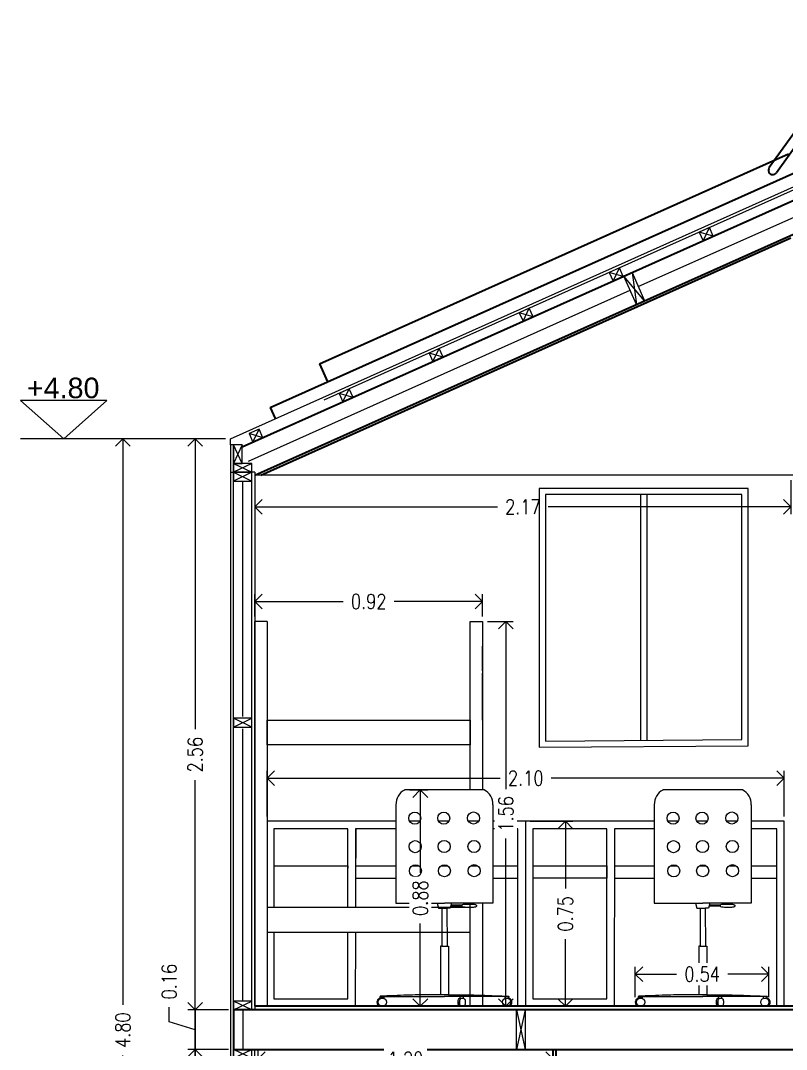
# Model space of a CAD drawing. Header units: inches. Extents: x -102.5 to -49.9, y 36.2 to 69.9.
# Drawn here: x -65.262 to -62.157, y 60.561 to 64.732 of the extents above; entities that cross this region are included whole.
import ezdxf

# ---------------------------------------------------------------- set-up
doc = ezdxf.new("R2010")
doc.units = ezdxf.units.IN
doc.header["$MEASUREMENT"] = 0
doc.layers.get('DEFPOINTS').update_dxf_attribs({"color": 210})
for name, color, linetype, lineweight in [('A-ANNO-DIMS', 3, 'Continuous', 18), ('A-DETL-MBND', 3, 'Continuous', 18), ('A-DETL-MCUT', 4, 'Continuous', 25), ('A-ELEV-IDEN', 3, 'Continuous', 18), ('A-ELEV-MBE1', 7, 'Continuous', 35), ('A-SECT-MCUT', 7, 'Continuous', 35), ('A-WALL-PATT', 8, 'Continuous', 18), ('A-WALL-STUD', 3, 'Continuous', 18), ('arredi', 7, 'Continuous', 20)]:
    doc.layers.add(name, color=color, linetype=linetype, lineweight=lineweight)
doc.styles.add('E-ROMANS', font='romans.shx', dxfattribs={"width": 0.8})
doc.styles.get("Standard").update_dxf_attribs({"font": 'Arial.ttf'})
doc.dimstyles.new('Fabio1', dxfattribs={"dimscale": 0.001, "dimtxt": 60, "dimasz": 60, "dimexe": 30, "dimexo": 20, "dimgap": 30, "dimtad": 0, "dimzin": 0, "dimdsep": 46, "dimtxsty": 'E-ROMANS', "dimblk": 'OPEN90', "dimcen": 90, "dimclrd": 3, "dimclre": 3, "dimclrt": 3, "dimadec": 0, "dimazin": 0, "dimtfac": 1, "dimtmove": 1, "dimatfit": 3, "dimldrblk": 'OPEN90', "dimfxl": 1, "dimtfill": 1, "dimtolj": 1, "dimtzin": 0, "dimlwd": -1, "dimarcsym": 0})

# ---------------------------------------------------------------- blocks, each defined once
blk = doc.blocks.new('_Open90')
at = {"color": 0, "linetype": 'ByBlock', "lineweight": -2}
for p, q in [((0, 0), (-1, 0)), ((-0.5, 0.5), (0, 0)), ((0, 0), (-0.5, -0.5))]:
    blk.add_line(p, q, dxfattribs=at)
blk = doc.blocks.new('*D1425')
at = {"layer": 'A-ANNO-DIMS', "color": 3, "lineweight": -2, "transparency": 16777216}
for p, q in [((-64.3005, 60.5306), (-64.3005, 60.491)), ((-63.1027, 60.5306), (-63.1027, 60.491))]:
    blk.add_line(p, q, dxfattribs=at)
at = {"layer": 'A-ANNO-DIMS', "color": 3, "transparency": 16777216}
for p, q in [((-64.2405, 60.521), (-63.8013, 60.521)), ((-63.1627, 60.521), (-63.6019, 60.521))]:
    blk.add_line(p, q, dxfattribs=at)
at = {"layer": 'DEFPOINTS', "color": 0, "transparency": 16777216}
for p in [(-64.3005, 60.5506), (-63.1027, 60.5506), (-63.1027, 60.521)]:
    blk.add_point(p, dxfattribs=at)
at = {"layer": 'A-ANNO-DIMS', "color": 3, "transparency": 16777216, "xscale": 0.06, "yscale": 0.06, "zscale": 0.06, "rotation": 180}
blk.add_blockref('_Open90', (-64.3005, 60.521), dxfattribs=at)
at = {"layer": 'A-ANNO-DIMS', "color": 3, "transparency": 16777216, "xscale": 0.06, "yscale": 0.06, "zscale": 0.06}
blk.add_blockref('_Open90', (-63.1027, 60.521), dxfattribs=at)
at = {"layer": 'A-ANNO-DIMS', "color": 3, "transparency": 16777216, "insert": (-63.7016, 60.521), "char_height": 0.06, "attachment_point": 5, "style": 'E-ROMANS', "bg_fill": 3, "box_fill_scale": 1.25, "bg_fill_color": 256, "bg_fill_true_color": 13158600, "bg_fill_transparency": 0}
blk.add_mtext('\\A1;1.20', dxfattribs=at)
blk = doc.blocks.new('*D1416')
at = {"layer": 'A-ANNO-DIMS', "color": 3, "lineweight": -2, "transparency": 16777216}
for p, q in [((-64.2625, 61.5056), (-64.2625, 61.6903)), ((-62.1664, 61.5056), (-62.1664, 61.6903))]:
    blk.add_line(p, q, dxfattribs=at)
at = {"layer": 'A-ANNO-DIMS', "color": 3, "transparency": 16777216}
for p, q in [((-64.2025, 61.6603), (-63.3176, 61.6603)), ((-62.2264, 61.6603), (-63.1113, 61.6603))]:
    blk.add_line(p, q, dxfattribs=at)
at = {"layer": 'DEFPOINTS', "color": 0, "transparency": 16777216}
for p in [(-64.2625, 61.6603), (-64.2625, 61.4856), (-62.1664, 61.4856)]:
    blk.add_point(p, dxfattribs=at)
at = {"layer": 'A-ANNO-DIMS', "color": 3, "transparency": 16777216, "xscale": 0.06, "yscale": 0.06, "zscale": 0.06, "rotation": 180}
blk.add_blockref('_Open90', (-64.2625, 61.6603), dxfattribs=at)
at = {"layer": 'A-ANNO-DIMS', "color": 3, "transparency": 16777216, "xscale": 0.06, "yscale": 0.06, "zscale": 0.06}
blk.add_blockref('_Open90', (-62.1664, 61.6603), dxfattribs=at)
at = {"layer": 'A-ANNO-DIMS', "color": 3, "transparency": 16777216, "insert": (-63.2145, 61.6603), "char_height": 0.06, "attachment_point": 5, "style": 'E-ROMANS', "bg_fill": 3, "box_fill_scale": 1.25, "bg_fill_color": 256, "bg_fill_true_color": 13158600, "bg_fill_transparency": 0}
blk.add_mtext('\\A1;2.10', dxfattribs=at)
blk = doc.blocks.new('*D1417')
at = {"layer": 'A-ANNO-DIMS', "color": 3, "lineweight": -2, "transparency": 16777216}
for p, q in [((-63.1959, 61.4856), (-63.0236, 61.4856)), ((-63.1959, 60.7356), (-63.0236, 60.7356))]:
    blk.add_line(p, q, dxfattribs=at)
at = {"layer": 'A-ANNO-DIMS', "color": 3, "transparency": 16777216}
for p, q in [((-63.0536, 61.4256), (-63.0536, 61.2137)), ((-63.0536, 60.7956), (-63.0536, 61.0074))]:
    blk.add_line(p, q, dxfattribs=at)
at = {"layer": 'DEFPOINTS', "color": 0, "transparency": 16777216}
for p in [(-63.2159, 61.4856), (-63.2159, 60.7356), (-63.0536, 60.7356)]:
    blk.add_point(p, dxfattribs=at)
at = {"layer": 'A-ANNO-DIMS', "color": 3, "transparency": 16777216, "xscale": 0.06, "yscale": 0.06, "zscale": 0.06}
for p, rotation in [((-63.0536, 61.4856), 90), ((-63.0536, 60.7356), 270)]:
    blk.add_blockref('_Open90', p, dxfattribs=dict(at, rotation=rotation))
at = {"layer": 'A-ANNO-DIMS', "color": 3, "transparency": 16777216, "insert": (-63.0536, 61.1106), "char_height": 0.06, "attachment_point": 5, "rotation": 90, "style": 'E-ROMANS', "bg_fill": 3, "box_fill_scale": 1.25, "bg_fill_color": 256, "bg_fill_true_color": 13158600, "bg_fill_transparency": 0}
blk.add_mtext('\\A1;0.75', dxfattribs=at)
blk = doc.blocks.new('*D1418')
at = {"layer": 'A-ANNO-DIMS', "color": 3, "lineweight": -2, "transparency": 16777216}
for p, q in [((-63.686, 61.6125), (-63.6118, 61.6125)), ((-63.6218, 60.7356), (-63.6118, 60.7356))]:
    blk.add_line(p, q, dxfattribs=at)
at = {"layer": 'A-ANNO-DIMS', "color": 3, "transparency": 16777216}
for p, q in [((-63.6418, 61.5525), (-63.6418, 61.2771)), ((-63.6418, 60.7956), (-63.6418, 61.0709))]:
    blk.add_line(p, q, dxfattribs=at)
at = {"layer": 'DEFPOINTS', "color": 0, "transparency": 16777216}
for p in [(-63.706, 61.6125), (-63.6418, 60.7356), (-63.6418, 60.7356)]:
    blk.add_point(p, dxfattribs=at)
at = {"layer": 'A-ANNO-DIMS', "color": 3, "transparency": 16777216, "xscale": 0.06, "yscale": 0.06, "zscale": 0.06}
for p, rotation in [((-63.6418, 61.6125), 90), ((-63.6418, 60.7356), 270)]:
    blk.add_blockref('_Open90', p, dxfattribs=dict(at, rotation=rotation))
at = {"layer": 'A-ANNO-DIMS', "color": 3, "transparency": 16777216, "insert": (-63.6418, 61.174), "char_height": 0.06, "attachment_point": 5, "rotation": 90, "style": 'E-ROMANS', "bg_fill": 3, "box_fill_scale": 1.25, "bg_fill_color": 256, "bg_fill_true_color": 13158600, "bg_fill_transparency": 0}
blk.add_mtext('\\A1;0.88', dxfattribs=at)
blk = doc.blocks.new('*D1419')
at = {"layer": 'A-ANNO-DIMS', "color": 3, "lineweight": -2, "transparency": 16777216}
for p, q in [((-62.7702, 60.772), (-62.7702, 60.8958)), ((-62.2282, 60.772), (-62.2282, 60.8958))]:
    blk.add_line(p, q, dxfattribs=at)
at = {"layer": 'A-ANNO-DIMS', "color": 3, "transparency": 16777216}
for p, q in [((-62.7102, 60.8658), (-62.6035, 60.8658)), ((-62.2882, 60.8658), (-62.3949, 60.8658))]:
    blk.add_line(p, q, dxfattribs=at)
at = {"layer": 'DEFPOINTS', "color": 0, "transparency": 16777216}
for p in [(-62.2282, 60.8658), (-62.7702, 60.752), (-62.2282, 60.752)]:
    blk.add_point(p, dxfattribs=at)
at = {"layer": 'A-ANNO-DIMS', "color": 3, "transparency": 16777216, "xscale": 0.06, "yscale": 0.06, "zscale": 0.06, "rotation": 180}
blk.add_blockref('_Open90', (-62.7702, 60.8658), dxfattribs=at)
at = {"layer": 'A-ANNO-DIMS', "color": 3, "transparency": 16777216, "xscale": 0.06, "yscale": 0.06, "zscale": 0.06}
blk.add_blockref('_Open90', (-62.2282, 60.8658), dxfattribs=at)
at = {"layer": 'A-ANNO-DIMS', "color": 3, "transparency": 16777216, "insert": (-62.4992, 60.8658), "char_height": 0.06, "attachment_point": 5, "style": 'E-ROMANS', "bg_fill": 3, "box_fill_scale": 1.25, "bg_fill_color": 256, "bg_fill_true_color": 13158600, "bg_fill_transparency": 0}
blk.add_mtext('\\A1;0.54', dxfattribs=at)
blk = doc.blocks.new('*D1420')
at = {"layer": 'A-ANNO-DIMS', "color": 3, "lineweight": -2, "transparency": 16777216}
for p, q in [((-64.3125, 62.3156), (-64.3125, 62.4067)), ((-63.3895, 62.3156), (-63.3895, 62.4067))]:
    blk.add_line(p, q, dxfattribs=at)
at = {"layer": 'A-ANNO-DIMS', "color": 3, "transparency": 16777216}
for p, q in [((-64.2525, 62.3767), (-63.9541, 62.3767)), ((-63.4495, 62.3767), (-63.7478, 62.3767))]:
    blk.add_line(p, q, dxfattribs=at)
at = {"layer": 'DEFPOINTS', "color": 0, "transparency": 16777216}
for p in [(-63.3895, 62.3767), (-64.3125, 62.2956), (-63.3895, 62.2956)]:
    blk.add_point(p, dxfattribs=at)
at = {"layer": 'A-ANNO-DIMS', "color": 3, "transparency": 16777216, "xscale": 0.06, "yscale": 0.06, "zscale": 0.06, "rotation": 180}
blk.add_blockref('_Open90', (-64.3125, 62.3767), dxfattribs=at)
at = {"layer": 'A-ANNO-DIMS', "color": 3, "transparency": 16777216, "xscale": 0.06, "yscale": 0.06, "zscale": 0.06}
blk.add_blockref('_Open90', (-63.3895, 62.3767), dxfattribs=at)
at = {"layer": 'A-ANNO-DIMS', "color": 3, "transparency": 16777216, "insert": (-63.851, 62.3767), "char_height": 0.06, "attachment_point": 5, "style": 'E-ROMANS', "bg_fill": 3, "box_fill_scale": 1.25, "bg_fill_color": 256, "bg_fill_true_color": 13158600, "bg_fill_transparency": 0}
blk.add_mtext('\\A1;0.92', dxfattribs=at)
blk = doc.blocks.new('*D1406')
at = {"layer": 'A-ANNO-DIMS', "color": 3, "lineweight": -2, "transparency": 16777216}
for p, q in [((-63.3695, 62.2956), (-63.2647, 62.2956)), ((-63.3695, 60.7356), (-63.2647, 60.7356))]:
    blk.add_line(p, q, dxfattribs=at)
at = {"layer": 'A-ANNO-DIMS', "color": 3, "transparency": 16777216}
for p, q in [((-63.2947, 62.2356), (-63.2947, 61.6153)), ((-63.2947, 60.7956), (-63.2947, 61.4158))]:
    blk.add_line(p, q, dxfattribs=at)
at = {"layer": 'DEFPOINTS', "color": 0, "transparency": 16777216}
for p in [(-63.3895, 62.2956), (-63.3895, 60.7356), (-63.2947, 60.7356)]:
    blk.add_point(p, dxfattribs=at)
at = {"layer": 'A-ANNO-DIMS', "color": 3, "transparency": 16777216, "xscale": 0.06, "yscale": 0.06, "zscale": 0.06}
for p, rotation in [((-63.2947, 62.2956), 90), ((-63.2947, 60.7356), 270)]:
    blk.add_blockref('_Open90', p, dxfattribs=dict(at, rotation=rotation))
at = {"layer": 'A-ANNO-DIMS', "color": 3, "transparency": 16777216, "insert": (-63.2947, 61.5156), "char_height": 0.06, "attachment_point": 5, "rotation": 90, "style": 'E-ROMANS', "bg_fill": 3, "box_fill_scale": 1.25, "bg_fill_color": 256, "bg_fill_true_color": 13158600, "bg_fill_transparency": 0}
blk.add_mtext('\\A1;1.56', dxfattribs=at)
blk = doc.blocks.new('*D1407')
at = {"layer": 'A-ANNO-DIMS', "color": 3, "lineweight": -2, "transparency": 16777216}
for p, q in [((-64.3125, 62.8694), (-64.3125, 62.7306)), ((-62.1395, 62.8693), (-62.1395, 62.7306))]:
    blk.add_line(p, q, dxfattribs=at)
at = {"layer": 'A-ANNO-DIMS', "color": 3, "transparency": 16777216}
for p, q in [((-64.2525, 62.7606), (-63.3291, 62.7606)), ((-62.1995, 62.7606), (-63.1229, 62.7606))]:
    blk.add_line(p, q, dxfattribs=at)
at = {"layer": 'DEFPOINTS', "color": 0, "transparency": 16777216}
for p in [(-64.3125, 62.8894), (-62.1395, 62.8893), (-62.1395, 62.7606)]:
    blk.add_point(p, dxfattribs=at)
at = {"layer": 'A-ANNO-DIMS', "color": 3, "transparency": 16777216, "xscale": 0.06, "yscale": 0.06, "zscale": 0.06, "rotation": 180}
blk.add_blockref('_Open90', (-64.3125, 62.7606), dxfattribs=at)
at = {"layer": 'A-ANNO-DIMS', "color": 3, "transparency": 16777216, "xscale": 0.06, "yscale": 0.06, "zscale": 0.06}
blk.add_blockref('_Open90', (-62.1395, 62.7606), dxfattribs=at)
at = {"layer": 'A-ANNO-DIMS', "color": 3, "transparency": 16777216, "insert": (-63.226, 62.7606), "char_height": 0.06, "attachment_point": 5, "style": 'E-ROMANS', "bg_fill": 3, "box_fill_scale": 1.25, "bg_fill_color": 256, "bg_fill_true_color": 13158600, "bg_fill_transparency": 0}
blk.add_mtext('\\A1;2.17', dxfattribs=at)
blk = doc.blocks.new('*D1403')
at = {"layer": 'A-ANNO-DIMS', "color": 3, "transparency": 16777216}
for p, q in [((-64.5549, 60.7805), (-64.5549, 60.8405)), ((-64.6599, 60.672), (-64.6599, 60.732)), ((-64.5549, 60.7205), (-64.5549, 60.5606)), ((-64.5549, 60.7205), (-64.5549, 60.5606)), ((-64.5549, 60.6405), (-64.6599, 60.672)), ((-64.5549, 60.5006), (-64.5549, 60.4406))]:
    blk.add_line(p, q, dxfattribs=at)
at = {"layer": 'A-ANNO-DIMS', "color": 3, "lineweight": -2, "transparency": 16777216}
for p, q in [((-64.4195, 60.7205), (-64.5849, 60.7205)), ((-64.4195, 60.5606), (-64.5849, 60.5606))]:
    blk.add_line(p, q, dxfattribs=at)
at = {"layer": 'DEFPOINTS', "color": 0, "transparency": 16777216}
for p in [(-64.3995, 60.7205), (-64.5549, 60.5606), (-64.3995, 60.5606)]:
    blk.add_point(p, dxfattribs=at)
at = {"layer": 'A-ANNO-DIMS', "color": 3, "transparency": 16777216, "xscale": 0.06, "yscale": 0.06, "zscale": 0.06}
for p, rotation in [((-64.5549, 60.7205), 270), ((-64.5549, 60.5606), 90)]:
    blk.add_blockref('_Open90', p, dxfattribs=dict(at, rotation=rotation))
at = {"layer": 'A-ANNO-DIMS', "color": 3, "transparency": 16777216, "insert": (-64.6599, 60.8352), "char_height": 0.06, "attachment_point": 5, "rotation": 90, "style": 'E-ROMANS', "bg_fill": 3, "box_fill_scale": 1.25, "bg_fill_color": 256, "bg_fill_true_color": 13158600, "bg_fill_transparency": 0}
blk.add_mtext('\\A1;0.16', dxfattribs=at)
blk = doc.blocks.new('*D1404')
at = {"layer": 'A-ANNO-DIMS', "color": 3, "lineweight": -2, "transparency": 16777216}
for p, q in [((-64.4315, 63.0369), (-64.5849, 63.0369)), ((-64.4315, 60.4746), (-64.5849, 60.4746))]:
    blk.add_line(p, q, dxfattribs=at)
at = {"layer": 'A-ANNO-DIMS', "color": 3, "transparency": 16777216}
for p, q in [((-64.5549, 62.9769), (-64.5549, 61.8589)), ((-64.5549, 60.5346), (-64.5549, 61.6526))]:
    blk.add_line(p, q, dxfattribs=at)
at = {"layer": 'DEFPOINTS', "color": 0, "transparency": 16777216}
for p in [(-64.4115, 63.0369), (-64.5549, 60.4746), (-64.4115, 60.4746)]:
    blk.add_point(p, dxfattribs=at)
at = {"layer": 'A-ANNO-DIMS', "color": 3, "transparency": 16777216, "xscale": 0.06, "yscale": 0.06, "zscale": 0.06}
for p, rotation in [((-64.5549, 63.0369), 90), ((-64.5549, 60.4746), 270)]:
    blk.add_blockref('_Open90', p, dxfattribs=dict(at, rotation=rotation))
at = {"layer": 'A-ANNO-DIMS', "color": 3, "transparency": 16777216, "insert": (-64.5549, 61.7557), "char_height": 0.06, "attachment_point": 5, "rotation": 90, "style": 'E-ROMANS', "bg_fill": 3, "box_fill_scale": 1.25, "bg_fill_color": 256, "bg_fill_true_color": 13158600, "bg_fill_transparency": 0}
blk.add_mtext('\\A1;2.56', dxfattribs=at)
blk = doc.blocks.new('*D1405')
at = {"layer": 'A-ANNO-DIMS', "color": 3, "lineweight": -2, "transparency": 16777216}
for p, q in [((-64.5749, 63.0369), (-64.878, 63.0369)), ((-64.5749, 58.2406), (-64.878, 58.2406))]:
    blk.add_line(p, q, dxfattribs=at)
at = {"layer": 'A-ANNO-DIMS', "color": 3, "transparency": 16777216}
for p, q in [((-64.848, 62.9769), (-64.848, 60.7419)), ((-64.848, 58.3006), (-64.848, 60.5356))]:
    blk.add_line(p, q, dxfattribs=at)
at = {"layer": 'DEFPOINTS', "color": 0, "transparency": 16777216}
for p in [(-64.5549, 63.0369), (-64.848, 58.2406), (-64.5549, 58.2406)]:
    blk.add_point(p, dxfattribs=at)
at = {"layer": 'A-ANNO-DIMS', "color": 3, "transparency": 16777216, "xscale": 0.06, "yscale": 0.06, "zscale": 0.06}
for p, rotation in [((-64.848, 63.0369), 90), ((-64.848, 58.2406), 270)]:
    blk.add_blockref('_Open90', p, dxfattribs=dict(at, rotation=rotation))
at = {"layer": 'A-ANNO-DIMS', "color": 3, "transparency": 16777216, "insert": (-64.848, 60.6387), "char_height": 0.06, "attachment_point": 5, "rotation": 90, "style": 'E-ROMANS', "bg_fill": 3, "box_fill_scale": 1.25, "bg_fill_color": 256, "bg_fill_true_color": 13158600, "bg_fill_transparency": 0}
blk.add_mtext('\\A1;4.80', dxfattribs=at)

msp = doc.modelspace()

# ---------------------------------------------------------------- linework, layer by layer
for p, q in [((-64.3125, 60.7356), (-64.3125, 62.2956)), ((-64.2625, 62.2956), (-64.3125, 62.2956)), ((-64.2625, 62.2956), (-64.2625, 60.7356)), ((-63.4395, 61.6125), (-63.4395, 62.2956)), ((-63.4395, 62.2956), (-63.3895, 62.2956)), ((-63.3895, 62.2956), (-63.3895, 61.6125)), ((-63.3895, 61.9856), (-63.3895, 62.0856)), ((-63.3895, 61.7856), (-63.3895, 61.6125)), ((-63.3821, 61.6125), (-63.706, 61.6125)), ((-62.3347, 61.6125), (-62.6587, 61.6125)), ((-62.6933, 61.4856), (-63.2159, 61.4856)), ((-62.596, 61.4856), (-62.6381, 61.4856)), ((-62.4788, 61.4856), (-62.5204, 61.4856)), ((-62.358, 61.4856), (-62.3993, 61.4856)), ((-62.1664, 60.7356), (-62.1664, 61.4856)), ((-63.9041, 61.2556), (-63.7407, 61.2556)), ((-63.3474, 61.2556), (-63.2459, 61.2556)), ((-62.8545, 61.2556), (-62.6933, 61.2556)), ((-62.3, 61.2556), (-62.1964, 61.2556)), ((-63.5543, 61.1338), (-63.5338, 61.1338)), ((-63.4737, 61.1409), (-63.5184, 61.1409)), ((-63.5165, 61.1474), (-63.4737, 61.1474)), ((-63.4737, 61.1474), (-63.4737, 61.1409)), ((-63.4395, 60.7356), (-63.4395, 61.1531)), ((-63.3895, 61.1531), (-63.3895, 61.0356)), ((-63.3895, 61.1531), (-63.3895, 60.7356)), ((-62.5069, 61.1338), (-62.4865, 61.1338)), ((-62.4263, 61.1409), (-62.471, 61.1409)), ((-62.4691, 61.1474), (-62.4263, 61.1474)), ((-62.4263, 61.1474), (-62.4263, 61.1409)), ((-63.8395, 61.0356), (-63.7595, 61.0356)), ((-63.3895, 61.0156), (-63.3895, 60.9356)), ((-63.5551, 60.9789), (-63.533, 60.979)), ((-62.5078, 60.9789), (-62.4856, 60.979)), ((-63.5276, 60.7823), (-63.5605, 60.7823)), ((-62.4802, 60.7823), (-62.5132, 60.7823)), ((-63.8125, 60.752), (-63.8176, 60.752)), ((-63.8049, 60.7681), (-63.8049, 60.7753)), ((-63.7891, 60.7685), (-63.8049, 60.7685)), ((-63.7971, 60.7685), (-63.8017, 60.7685)), ((-63.7904, 60.7685), (-63.7951, 60.7685)), ((-63.7891, 60.7753), (-63.7891, 60.7671)), ((-63.4821, 60.7519), (-63.4887, 60.7519)), ((-63.4807, 60.7685), (-63.476, 60.7685)), ((-63.474, 60.7685), (-63.4694, 60.7685)), ((-63.299, 60.7753), (-63.299, 60.7671)), ((-63.299, 60.7685), (-63.2832, 60.7685)), ((-63.2977, 60.7685), (-63.293, 60.7685)), ((-63.291, 60.7685), (-63.2864, 60.7685)), ((-63.2832, 60.7681), (-63.2832, 60.7753)), ((-63.2756, 60.752), (-63.2705, 60.752)), ((-62.7652, 60.752), (-62.7702, 60.752)), ((-62.7575, 60.7681), (-62.7575, 60.7753)), ((-62.7417, 60.7685), (-62.7575, 60.7685)), ((-62.7497, 60.7685), (-62.7543, 60.7685)), ((-62.7431, 60.7685), (-62.7477, 60.7685)), ((-62.7417, 60.7753), (-62.7417, 60.7671)), ((-62.4348, 60.7519), (-62.4414, 60.7519)), ((-62.4333, 60.7685), (-62.4287, 60.7685)), ((-62.4267, 60.7685), (-62.4221, 60.7685)), ((-62.2517, 60.7753), (-62.2517, 60.7671)), ((-62.2517, 60.7685), (-62.2358, 60.7685)), ((-62.2503, 60.7685), (-62.2457, 60.7685)), ((-62.2437, 60.7685), (-62.2391, 60.7685)), ((-62.2358, 60.7681), (-62.2358, 60.7753)), ((-62.2282, 60.752), (-62.2231, 60.752)), ((-64.2625, 60.7356), (-64.3125, 60.7356))]:
    msp.add_line(p, q)
for points in [[(-63.3895, 62.0956), (-63.3895, 62.1956)], [(-63.3895, 61.8956), (-63.3895, 61.9956)], [(-63.4395, 61.6125), (-63.4395, 61.7956), (-64.2625, 61.7956), (-64.2625, 61.8956), (-63.4395, 61.8956), (-63.4395, 61.7956)], [(-63.7406, 61.5527), (-63.7407, 61.1531), (-63.544, 61.1531)], [(-63.3475, 61.5528), (-63.3474, 61.1531), (-63.544, 61.1531)], [(-62.6932, 61.5527), (-62.6933, 61.1531), (-62.4967, 61.1531)], [(-62.3002, 61.5527), (-62.3, 61.1531), (-62.4967, 61.1531)], [(-63.7406, 61.4856), (-64.2625, 61.4856), (-64.2625, 60.7356)], [(-63.9355, 61.2156), (-63.9355, 61.4556), (-64.2355, 61.4556), (-64.2355, 61.3056), (-63.9355, 61.3056), (-63.9355, 61.4556), (-64.2355, 61.4556), (-64.2355, 61.2156)], [(-63.7407, 61.4556), (-63.9035, 61.4556), (-63.9042, 61.2156)], [(-63.9039, 61.4556), (-63.9039, 61.3056), (-63.7406, 61.3056)], [(-63.7407, 61.4556), (-63.9039, 61.4556)], [(-63.6434, 61.4856), (-63.6855, 61.4856)], [(-63.5262, 61.4856), (-63.5677, 61.4856)], [(-63.4054, 61.4856), (-63.4466, 61.4856)], [(-63.2159, 61.4856), (-63.3475, 61.4856)], [(-63.2159, 60.7356), (-63.2459, 60.7356), (-63.2459, 61.4556), (-63.3474, 61.4556)], [(-63.3474, 61.3056), (-63.2459, 61.3056), (-63.2459, 61.4556), (-63.3474, 61.4556)], [(-62.6933, 61.4856), (-63.2159, 61.4856), (-63.2159, 60.7356)], [(-62.6933, 61.4556), (-62.854, 61.4556), (-62.8559, 60.7356)], [(-62.8544, 61.4556), (-62.8544, 61.3056), (-62.6933, 61.3056)], [(-62.6933, 61.4556), (-62.8544, 61.4556)], [(-62.1664, 61.4856), (-62.3, 61.4856)], [(-62.1664, 60.7356), (-62.1964, 60.7356), (-62.1964, 61.4556), (-62.3, 61.4556)], [(-62.3, 61.3056), (-62.1964, 61.3056), (-62.1964, 61.4556), (-62.3, 61.4556)], [(-63.9355, 61.3056), (-63.9355, 61.2956)], [(-63.6743, 61.3056), (-63.6491, 61.3056)], [(-63.5575, 61.3056), (-63.5309, 61.3056)], [(-63.437, 61.3056), (-63.4096, 61.3056)], [(-62.8859, 61.3056), (-62.8859, 61.2556), (-63.1859, 61.2556)], [(-62.6269, 61.3056), (-62.6018, 61.3056)], [(-62.5102, 61.3056), (-62.4836, 61.3056)], [(-62.3896, 61.3056), (-62.3622, 61.3056)], [(-64.2355, 61.2156), (-64.2355, 61.1356)], [(-63.9355, 61.1356), (-63.9355, 61.2156)], [(-63.9042, 61.2156), (-63.9044, 61.1356)], [(-63.4737, 61.1474), (-63.471, 61.1484), (-63.4669, 61.1491), (-63.4617, 61.1496), (-63.4557, 61.15), (-63.4493, 61.1501), (-63.4428, 61.1501), (-63.4367, 61.1499), (-63.4313, 61.1496), (-63.4268, 61.1493), (-63.4232, 61.1489), (-63.4205, 61.1484), (-63.4184, 61.1479), (-63.4169, 61.1473), (-63.4159, 61.1468), (-63.4152, 61.1461), (-63.4147, 61.1455), (-63.4144, 61.1449), (-63.4141, 61.1442), (-63.4139, 61.1436), (-63.4139, 61.1429), (-63.4139, 61.1423), (-63.4141, 61.1416), (-63.4144, 61.141), (-63.4147, 61.1403), (-63.4152, 61.1397), (-63.4159, 61.1391), (-63.4169, 61.1385), (-63.4184, 61.1379), (-63.4205, 61.1374), (-63.4232, 61.1369), (-63.4268, 61.1365), (-63.4313, 61.1362), (-63.4368, 61.1359), (-63.4429, 61.1358), (-63.4494, 61.1359), (-63.4558, 61.1362), (-63.4618, 61.1368), (-63.467, 61.1377), (-63.4711, 61.1391), (-63.4737, 61.1409)], [(-63.4395, 61.1356), (-63.4395, 61.1531)], [(-62.4263, 61.1474), (-62.4237, 61.1484), (-62.4196, 61.1491), (-62.4143, 61.1496), (-62.4083, 61.15), (-62.4019, 61.1501), (-62.3955, 61.1501), (-62.3894, 61.1499), (-62.3839, 61.1496), (-62.3794, 61.1493), (-62.3759, 61.1489), (-62.3731, 61.1484), (-62.3711, 61.1479), (-62.3696, 61.1473), (-62.3685, 61.1468), (-62.3678, 61.1461), (-62.3674, 61.1455), (-62.367, 61.1449), (-62.3667, 61.1442), (-62.3666, 61.1436), (-62.3665, 61.1429), (-62.3666, 61.1423), (-62.3667, 61.1416), (-62.367, 61.141), (-62.3674, 61.1403), (-62.3678, 61.1397), (-62.3685, 61.1391), (-62.3696, 61.1385), (-62.3711, 61.1379), (-62.3731, 61.1374), (-62.3759, 61.1369), (-62.3795, 61.1365), (-62.384, 61.1362), (-62.3894, 61.1359), (-62.3956, 61.1358), (-62.402, 61.1359), (-62.4084, 61.1362), (-62.4144, 61.1368), (-62.4196, 61.1377), (-62.4237, 61.1391), (-62.4263, 61.1409)], [(-64.2355, 61.0356), (-64.2355, 60.7656), (-63.9355, 60.7656), (-63.9355, 61.0356)], [(-63.9046, 61.0356), (-63.9055, 60.7356)], [(-63.8049, 60.7685), (-63.8017, 60.7685)], [(-63.4661, 60.7682), (-63.4661, 60.7685), (-63.4694, 60.7685)], [(-63.2832, 60.7685), (-63.2864, 60.7685)], [(-62.7575, 60.7685), (-62.7543, 60.7685)], [(-62.4187, 60.7682), (-62.4187, 60.7685), (-62.4221, 60.7685)], [(-62.2358, 60.7685), (-62.2391, 60.7685)]]:
    msp.add_lwpolyline(points)
for points in [[(-63.1859, 60.7656), (-62.8859, 60.7656), (-62.8859, 61.4556), (-63.1859, 61.4556), (-63.1859, 61.3056), (-62.8859, 61.3056), (-62.8859, 61.4556), (-63.1859, 61.4556)], [(-63.4395, 61.0356), (-63.4395, 61.1356), (-64.2625, 61.1356), (-64.2625, 61.0356)], [(-63.4662, 60.7753), (-63.482, 60.7753), (-63.482, 60.7685), (-63.4662, 60.7685)], [(-62.4188, 60.7753), (-62.4347, 60.7753), (-62.4347, 60.7685), (-62.4188, 60.7685)]]:
    msp.add_lwpolyline(points, close=True)
for points in [[(-63.5732, 61.1531), (-63.5677, 61.1338), (-63.5543, 61.1338), (-63.5551, 60.9789), (-63.5605, 60.9789), (-63.5605, 60.7823), (-63.6093, 60.7822, 0.00904), (-63.6948, 60.7805, -0.001677), (-63.8049, 60.7766), (-63.8049, 60.7753), (-63.5435, 60.7752)], [(-63.5148, 61.1531), (-63.5204, 61.1338), (-63.5338, 61.1338), (-63.533, 60.9789), (-63.5276, 60.9789), (-63.5276, 60.7823), (-63.4788, 60.7822, -0.00904), (-63.3933, 60.7805, 0.001677), (-63.2832, 60.7766), (-63.2832, 60.7753), (-63.5446, 60.7752)], [(-62.5259, 61.1531), (-62.5203, 61.1338), (-62.5069, 61.1338), (-62.5078, 60.9789), (-62.5132, 60.9789), (-62.5132, 60.7823), (-62.562, 60.7822, 0.00904), (-62.6475, 60.7805, -0.001677), (-62.7575, 60.7766), (-62.7575, 60.7753), (-62.4961, 60.7752)], [(-62.4675, 61.1531), (-62.4731, 61.1338), (-62.4865, 61.1338), (-62.4856, 60.9789), (-62.4802, 60.9789), (-62.4802, 60.7823), (-62.4314, 60.7822, -0.00904), (-62.3459, 60.7805, 0.001677), (-62.2358, 60.7766), (-62.2358, 60.7753), (-62.4973, 60.7752)]]:
    msp.add_lwpolyline(points, format="xyb")
for centre, radius in [((-63.6644, 61.4981), 0.0245), ((-63.5469, 61.4985), 0.0245), ((-63.426, 61.4988), 0.0245), ((-62.6171, 61.4981), 0.0245), ((-62.4996, 61.4985), 0.0245), ((-62.3787, 61.4988), 0.0245), ((-63.545, 61.3832), 0.0245), ((-63.4241, 61.3835), 0.0245), ((-62.4977, 61.3832), 0.0245), ((-62.3768, 61.3835), 0.0245), ((-63.6625, 61.3828), 0.0245), ((-62.6152, 61.3828), 0.0245), ((-63.6617, 61.2845), 0.0245), ((-63.5442, 61.285), 0.0245), ((-63.4233, 61.2852), 0.0245), ((-62.6143, 61.2845), 0.0245), ((-62.4969, 61.285), 0.0245), ((-62.3759, 61.2852), 0.0245), ((-63.7959, 60.752), 0.0166), ((-63.2921, 60.752), 0.0166), ((-62.7486, 60.752), 0.0166), ((-62.2448, 60.752), 0.0166)]:
    msp.add_circle(centre, radius)
for centre, radius, start, end in [((-63.6748, 61.5546), 0.0657, 118.2955, 181.6314), ((-63.4133, 61.5546), 0.0657, 358.3686, 61.7045), ((-62.6275, 61.5546), 0.0657, 118.2955, 181.6314), ((-62.3659, 61.5546), 0.0657, 358.3686, 61.7045), ((-63.801, 60.752), 0.0166, 81.2448, 278.7552), ((-63.2871, 60.752), 0.0166, 261.2448, 98.7552), ((-62.7536, 60.752), 0.0166, 81.2448, 278.7552), ((-62.2397, 60.752), 0.0166, 261.2448, 98.7552)]:
    msp.add_arc(centre, radius, start, end)
at = {"extrusion": (0, 0, -1)}
for centre, start_param, end_param in [((-63.4807, 60.7519), 3.141593, 6.283185), ((-63.4773, 60.7519), 3.141593, 4.712389), ((-63.474, 60.7519), 3.141593, 6.283185), ((-63.4676, 60.7519), 0, 3.141593), ((-62.4333, 60.7519), 3.141593, 6.283185), ((-62.43, 60.7519), 3.141593, 4.712389), ((-62.4267, 60.7519), 3.141593, 6.283185), ((-62.4203, 60.7519), 0, 3.141593)]:
    msp.add_ellipse(centre, major_axis=(0, 0.0166), ratio=0.488012, start_param=start_param, end_param=end_param, dxfattribs=at)
at = {"layer": 'A-DETL-MBND'}
for p, q in [((-64.4115, 63.0369), (-61.233, 64.4595)), ((-64.4115, 63.0116), (-64.4115, 63.0369))]:
    msp.add_line(p, q, dxfattribs=at)
at = {"layer": 'A-DETL-MCUT'}
msp.add_line((-64.3125, 62.9006), (-64.3245, 62.9006), dxfattribs=at)
msp.add_lwpolyline([(-64.3995, 63.0116), (-64.4115, 63.0116), (-64.4115, 62.9006), (-64.3995, 62.9006)], close=True, dxfattribs=at)
for points in [[(-64.4115, 62.9006), (-64.4115, 60.4746), (-64.3995, 60.4746), (-64.3995, 62.9006)], [(-64.3125, 62.9006), (-64.3125, 60.7206), (-64.3245, 60.7206), (-64.3245, 62.9006)], [(-64.3005, 60.5606), (-64.3005, 58.2406), (-64.3125, 58.2406), (-64.3125, 60.5606)]]:
    msp.add_lwpolyline(points, dxfattribs=at)
at = {"layer": 'A-ELEV-IDEN'}
msp.add_lwpolyline([(-61.2941, 64.4186), (-64.0325, 63.1932)], dxfattribs=at)
at = {"layer": 'A-ELEV-MBE1'}
for p, q in [((-61.8001, 64.7323), (-62.2268, 64.136)), ((-61.7713, 64.7112), (-62.1979, 64.1151)), ((-62.1295, 60.7356), (-64.3135, 60.7356)), ((-62.1295, 60.7356), (-64.3125, 60.7356))]:
    msp.add_line(p, q, dxfattribs=at)
for points in [[(-64.25, 63.164), (-61.2675, 64.4987)], [(-64.3635, 63.0035), (-61.233, 64.4043)], [(-64.3125, 62.8894), (-61.2705, 64.2506)], [(-64.0508, 63.3408), (-62.1485, 64.1921)], [(-64.288, 62.8894), (-62.1395, 63.8507)], [(-64.0508, 63.3408), (-64.0181, 63.2677)], [(-64.25, 63.164), (-64.2296, 63.1183)], [(-64.3995, 60.5606), (-61.2055, 60.5606), (-61.2055, 60.7206), (-64.3995, 60.7206), (-64.3995, 60.5606)]]:
    msp.add_lwpolyline(points, dxfattribs=at)
msp.add_arc((-62.2124, 64.1255), 0.0178, 144.1101, 325.08, dxfattribs=at)
at = {"layer": 'A-SECT-MCUT'}
msp.add_lwpolyline([(-63.0927, 60.5606), (-63.0927, 58.2406), (-63.1027, 58.2406), (-63.1027, 60.5606)], dxfattribs=at)
at = {"layer": 'A-WALL-PATT', "ltscale": 0.1}
for p, q in [((-64.362, 61.9106), (-64.362, 62.8646)), ((-64.362, 60.7566), (-64.362, 61.8606)), ((-64.362, 60.7206), (-64.362, 60.5606))]:
    msp.add_line(p, q, dxfattribs=at)
at = {"layer": 'A-WALL-PATT', "ltscale": 0.16}
for points in [[(-62.7579, 63.6535), (-61.2357, 64.3318)], [(-64.338, 62.9464), (-62.7907, 63.6388)]]:
    msp.add_lwpolyline(points, dxfattribs=at)
at = {"layer": 'A-WALL-STUD'}
for p, q in [((-62.4541, 63.8579), (-62.5107, 63.8742)), ((-62.4952, 63.8395), (-62.4696, 63.8926)), ((-62.8192, 63.6945), (-62.8758, 63.7108)), ((-62.8603, 63.6761), (-62.8347, 63.7292)), ((-62.7832, 63.7106), (-62.7654, 63.5816)), ((-62.7325, 63.5963), (-62.8161, 63.6959)), ((-63.1843, 63.5311), (-63.2409, 63.5474)), ((-63.2254, 63.5128), (-63.1998, 63.5658)), ((-63.5494, 63.3678), (-63.606, 63.3841)), ((-63.5905, 63.3494), (-63.565, 63.4024)), ((-63.9146, 63.2044), (-63.9711, 63.2207)), ((-63.9556, 63.186), (-63.9301, 63.2391)), ((-64.2797, 63.041), (-64.3363, 63.0573)), ((-64.3207, 63.0226), (-64.2952, 63.0757)), ((-64.3635, 62.9366), (-64.3995, 63.0116)), ((-64.3635, 63.0116), (-64.3995, 62.9366)), ((-64.3245, 62.9366), (-64.3995, 62.9006)), ((-64.3995, 62.9366), (-64.3245, 62.9006)), ((-64.3245, 62.9006), (-64.3995, 62.8646)), ((-64.3995, 62.9006), (-64.3245, 62.8646)), ((-64.3995, 61.8676), (-64.3245, 61.9036)), ((-64.3245, 61.8676), (-64.3995, 61.9036)), ((-64.3995, 60.7206), (-64.3245, 60.7566)), ((-64.3245, 60.7206), (-64.3995, 60.7566)), ((-64.3995, 60.5246), (-64.3245, 60.5606)), ((-64.3245, 60.5246), (-64.3995, 60.5606))]:
    msp.add_line(p, q, dxfattribs=at)
for points in [[(-62.4952, 63.8395), (-62.4541, 63.8579), (-62.4696, 63.8926), (-62.5107, 63.8742)], [(-62.8603, 63.6761), (-62.8192, 63.6945), (-62.8347, 63.7292), (-62.8758, 63.7108)], [(-62.8161, 63.6959), (-62.7832, 63.7106), (-62.7325, 63.5963), (-62.7654, 63.5816)], [(-63.2254, 63.5128), (-63.1843, 63.5311), (-63.1998, 63.5658), (-63.2409, 63.5474)], [(-63.5905, 63.3494), (-63.5494, 63.3678), (-63.565, 63.4024), (-63.606, 63.3841)], [(-63.9556, 63.186), (-63.9146, 63.2044), (-63.9301, 63.2391), (-63.9711, 63.2207)], [(-64.3207, 63.0226), (-64.2797, 63.041), (-64.2952, 63.0757), (-64.3363, 63.0573)], [(-64.3635, 62.9366), (-64.3635, 63.0116), (-64.3995, 63.0116), (-64.3995, 62.9366)], [(-64.3245, 62.9366), (-64.3995, 62.9366), (-64.3995, 62.9006), (-64.3245, 62.9006)], [(-64.3245, 62.9006), (-64.3995, 62.9006), (-64.3995, 62.8646), (-64.3245, 62.8646)], [(-64.3995, 61.8676), (-64.3245, 61.8676), (-64.3245, 61.9036), (-64.3995, 61.9036)], [(-64.3995, 60.7206), (-64.3245, 60.7206), (-64.3245, 60.7566), (-64.3995, 60.7566)], [(-64.3995, 60.5246), (-64.3245, 60.5246), (-64.3245, 60.5606), (-64.3995, 60.5606)]]:
    msp.add_lwpolyline(points, close=True, dxfattribs=at)
for points in [[(-63.216, 60.7206), (-63.216, 60.5606), (-63.252, 60.5606), (-63.252, 60.7206), (-63.216, 60.7206)], [(-63.252, 60.7206), (-63.216, 60.5606)], [(-63.216, 60.7206), (-63.252, 60.5606)]]:
    msp.add_lwpolyline(points, dxfattribs=at)
at = {"layer": 'arredi'}
for p, q in [((-58.2055, 62.8892), (-64.3125, 62.8894)), ((-64.3125, 60.7356), (-64.3125, 60.7206))]:
    msp.add_line(p, q, dxfattribs=at)

# ---------------------------------------------------------------- texts
msp.add_text('+4.80', height=0.08341).set_placement((-65.2372, 63.2011))

# ---------------------------------------------------------------- next in the draw order: dimensions: what is measured, and where the dimension line sits
at = {"layer": 'A-ANNO-DIMS'}
for base, p1, p2, picture, middle in [((-62.1395, 62.7606), (-64.3125, 62.8894), (-62.1395, 62.8893), '*D1407', (-63.226, 62.7606)), ((-63.3895, 62.3767), (-64.3125, 62.2956), (-63.3895, 62.2956), '*D1420', (-63.851, 62.3767)), ((-64.2625, 61.6603), (-62.1664, 61.4856), (-64.2625, 61.4856), '*D1416', (-63.2145, 61.6603)), ((-62.2282, 60.8658), (-62.7702, 60.752), (-62.2282, 60.752), '*D1419', (-62.4992, 60.8658)), ((-63.1027, 60.521), (-64.3005, 60.5506), (-63.1027, 60.5506), '*D1425', (-63.7016, 60.521))]:
    dim = msp.add_linear_dim(base=base, p1=p1, p2=p2, dimstyle='Fabio1', dxfattribs=at)
    dim.commit()
    dim.dimension.update_dxf_attribs({"geometry": picture, "text_midpoint": middle})
dim = msp.add_linear_dim(base=(-64.5549, 60.5606), p1=(-64.3995, 60.7205), p2=(-64.3995, 60.5606), angle=90, dimstyle='Fabio1', dxfattribs=at)
dim.commit()
dim.dimension.update_dxf_attribs({"geometry": '*D1403', "text_midpoint": (-64.6599, 60.762)})

# ---------------------------------------------------------------- next in the draw order: linework, layer by layer
for p, q in [((-62.7487, 62.8106), (-62.7487, 61.8138)), ((-62.7237, 62.8106), (-62.7237, 61.8138))]:
    msp.add_line(p, q)
for points in [[(-63.1596, 62.8356), (-63.1596, 61.7856), (-62.3127, 61.792), (-62.3127, 62.8356)], [(-63.1346, 62.8106), (-63.1346, 61.8107), (-62.3377, 61.8168), (-62.3377, 62.8106)]]:
    msp.add_lwpolyline(points, close=True)

# ---------------------------------------------------------------- next in the draw order: dimensions: what is measured, and where the dimension line sits
for base, p1, p2, picture, middle in [((-64.5549, 60.4746), (-64.4115, 63.0369), (-64.4115, 60.4746), '*D1404', (-64.5549, 61.7557)), ((-63.2947, 60.7356), (-63.3895, 62.2956), (-63.3895, 60.7356), '*D1406', (-63.2947, 61.5156)), ((-63.6418, 60.7356), (-63.706, 61.6125), (-63.6418, 60.7356), '*D1418', (-63.6418, 61.174)), ((-63.0536, 60.7356), (-63.2159, 61.4856), (-63.2159, 60.7356), '*D1417', (-63.0536, 61.1106))]:
    dim = msp.add_linear_dim(base=base, p1=p1, p2=p2, angle=90, dimstyle='Fabio1', dxfattribs=at)
    dim.commit()
    dim.dimension.update_dxf_attribs({"geometry": picture, "text_midpoint": middle})

# ---------------------------------------------------------------- next in the draw order: dimensions: what is measured, and where the dimension line sits
dim = msp.add_linear_dim(base=(-64.848, 58.2406), p1=(-64.5549, 63.0369), p2=(-64.5549, 58.2406), angle=90, dimstyle='Fabio1', dxfattribs=at)
dim.commit()
dim.dimension.update_dxf_attribs({"geometry": '*D1405', "text_midpoint": (-64.848, 60.6387)})

# ---------------------------------------------------------------- next in the draw order: linework, layer by layer
msp.add_line((-64.878, 63.0369), (-65.2624, 63.0369))
msp.add_lwpolyline([(-65.2624, 63.1924), (-65.0875, 63.0369), (-64.9126, 63.1924)], close=True)

doc.saveas('drawing.dxf')
